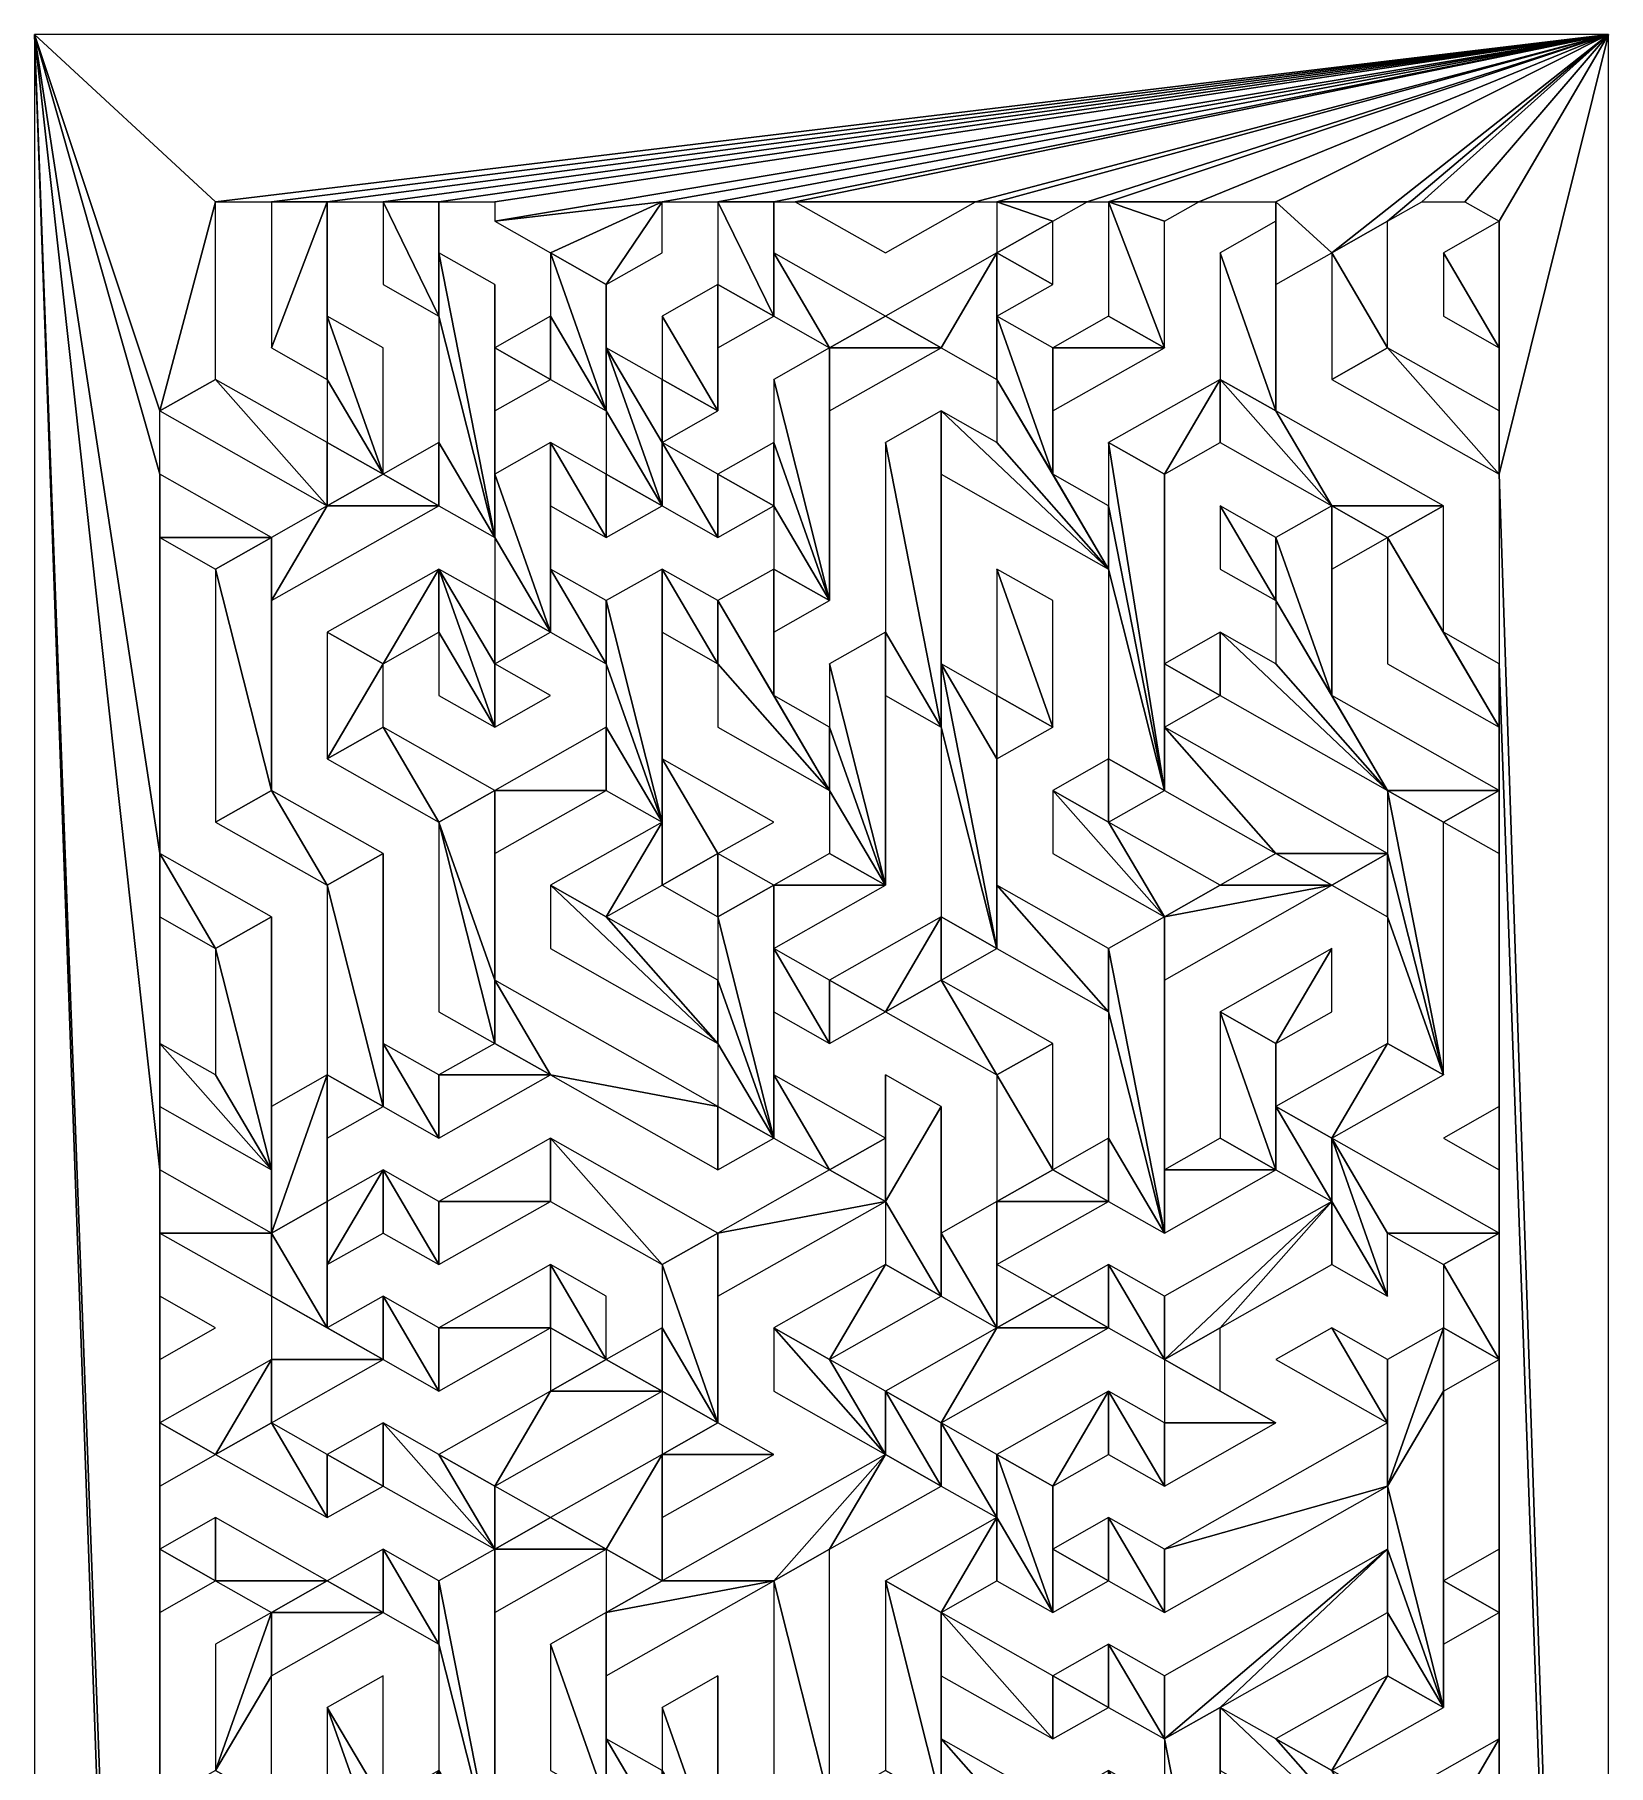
# Model space of a CAD drawing. Header units: millimetres. Extents: x 0 to 285, y 0 to 874.
# Drawn here: x 144 to 285, y 174.9 to 330 of the extents above; entities that cross this region are included whole.
import ezdxf

# ---------------------------------------------------------------- set-up
doc = ezdxf.new("R2010")
doc.units = ezdxf.units.MM
doc.layers.add('LAID_OUT_PANELS', color=134, linetype='CONTINUOUS')

# ---------------------------------------------------------------- blocks, each defined once
blk = doc.blocks.new('GROUP_3')
at = {"layer": 'LAID_OUT_PANELS'}
mesh = blk.add_polyface(dxfattribs=at)
corners = [(21.22, 103.61), (11.22, 103.61), (11.22, 97.94), (16.22, 106.44), (16.22, 123.44), (16.22, 129.99), (16.47, 129.4), (16.88, 128.86), (17.42, 128.44), (18.05, 128.18), (18.72, 128.1), (19.39, 128.18), (20.02, 128.44), (20.56, 128.86), (20.97, 129.4), (21.22, 109.28), (26.22, 106.44), (21.22, 97.94), (16.22, 95.11), (21.22, 92.28), (26.22, 83.78), (26.22, 126.28), (11.22, 165.94), (11.22, 92.28), (21.22, 129.99), (21.22, 123.44), (31.22, 143.28), (26.22, 100.78), (26.22, 89.44), (26.22, 95.11), (31.22, 103.61), (31.22, 109.28), (36.22, 106.44), (36.22, 100.78), (0, 0), (11.22, 15.02), (0, 330), (11.22, 29.87), (11.22, 228.28), (11.22, 69.61), (11.22, 75.28)]
mesh.append_faces([[corners[k] for k in face] for face in [(0, 1, 2), (1, 0, 3), (3, 0, 4), (5, 0, 6), (6, 0, 7), (7, 0, 8), (8, 0, 9), (9, 0, 10), (10, 0, 11), (11, 0, 12), (12, 0, 13), (13, 0, 14), (15, 0, 16), (17, 20, 0), (16, 20, 21), (28, 21, 20), (27, 28, 29), (34, 35, 36)]], dxfattribs={"vtx0": -1, "vtx1": -1})
mesh.append_faces([[corners[k] for k in face] for face in [(4, 0, 5), (14, 0, 15), (19, 20, 17), (0, 20, 16), (22, 2, 1), (26, 21, 27), (27, 21, 28), (26, 30, 31), (36, 35, 37), (38, 37, 39), (38, 39, 40), (30, 33, 31)]], dxfattribs={"vtx0": -1, "vtx1": -1, "vtx2": -1})
mesh.append_faces([[corners[k] for k in face] for face in [(22, 23, 2), (15, 24, 14), (24, 15, 25), (26, 27, 30)]], dxfattribs={"vtx0": -1, "vtx2": -1})
mesh.append_faces([[corners[k] for k in face] for face in [(32, 31, 33)]], dxfattribs={"vtx1": -1})
mesh.append_faces([[corners[k] for k in face] for face in [(17, 18, 19)]], dxfattribs={"vtx2": -1})
mesh = blk.add_polyface(dxfattribs=at)
corners = [(21.22, 222.61), (21.22, 233.94), (21.22, 228.28), (26.22, 236.78), (26.22, 225.44), (26.22, 231.11), (31.22, 233.94), (11.22, 228.28), (11.22, 222.61), (11.22, 199.94), (11.22, 205.61), (11.22, 211.28), (11.22, 216.94), (21.22, 216.94), (16.22, 214.11), (11.22, 239.61), (11.22, 233.94), (11.22, 194.28), (16.22, 191.44), (16.22, 197.11), (26.22, 191.44), (36.22, 231.11), (31.22, 239.61), (26.22, 197.11), (21.22, 205.61), (16.22, 202.78), (26.22, 202.78), (31.22, 199.94), (31.22, 205.61), (41.22, 194.28), (21.22, 211.28), (31.22, 211.28), (26.22, 214.11), (31.22, 216.94), (36.22, 208.44), (26.22, 219.78), (31.22, 228.28), (31.22, 222.61), (36.22, 219.78), (0, 330), (11.22, 29.87)]
mesh.append_faces([[corners[k] for k in face] for face in [(0, 1, 2), (1, 0, 3), (7, 8, 0), (8, 11, 12), (2, 15, 16), (17, 18, 19), (19, 18, 20), (21, 22, 6), (23, 24, 25), (24, 23, 26), (26, 27, 28), (25, 10, 9), (10, 25, 30), (30, 31, 13), (32, 31, 33), (4, 35, 36), (35, 4, 32)]], dxfattribs={"vtx0": -1, "vtx1": -1})
mesh.append_faces([[corners[k] for k in face] for face in [(3, 0, 4), (8, 7, 9), (8, 9, 10), (30, 25, 24), (13, 31, 32), (13, 32, 0), (0, 32, 4), (7, 39, 40)]], dxfattribs={"vtx0": -1, "vtx1": -1, "vtx2": -1})
mesh.append_faces([[corners[k] for k in face] for face in [(3, 4, 5), (3, 5, 6), (8, 10, 11), (0, 8, 13), (26, 23, 27), (28, 27, 29), (30, 24, 31), (33, 31, 34), (36, 35, 37), (36, 37, 38)]], dxfattribs={"vtx0": -1, "vtx2": -1})
mesh.append_faces([[corners[k] for k in face] for face in [(14, 12, 11)]], dxfattribs={"vtx1": -1})
mesh = blk.add_polyface(dxfattribs=at)
corners = [(26.22, 236.78), (31.22, 233.94), (26.22, 253.78), (11.22, 239.61), (21.22, 228.28), (16.22, 236.78), (16.22, 248.11), (41.22, 267.94), (36.22, 276.44), (36.22, 270.78), (36.22, 282.11), (41.22, 273.61), (16.22, 259.44), (21.22, 262.28), (16.22, 282.11), (31.22, 256.61), (31.22, 239.61), (11.22, 256.61), (11.22, 250.94), (21.22, 250.94), (21.22, 233.94), (36.22, 231.11), (36.22, 236.78), (46.22, 236.78), (41.22, 239.61), (41.22, 279.28), (36.22, 259.44), (31.22, 267.94), (26.22, 265.11), (41.22, 262.28), (41.22, 245.28), (41.22, 256.61), (11.22, 284.94), (11.22, 290.61), (21.22, 284.94), (21.22, 279.28), (0, 330), (11.22, 228.28), (11.22, 233.94), (36.22, 242.44), (26.22, 276.44), (31.22, 273.61)]
mesh.append_faces([[corners[k] for k in face] for face in [(7, 8, 9), (24, 26, 39)]], dxfattribs={"vtx0": -1})
mesh.append_faces([[corners[k] for k in face] for face in [(0, 1, 2), (3, 4, 5), (5, 4, 6), (12, 13, 14), (13, 2, 15), (15, 1, 16), (6, 17, 18), (17, 6, 19), (19, 4, 20), (16, 21, 22), (22, 23, 24), (26, 27, 28), (27, 26, 29), (32, 33, 17), (40, 41, 10), (41, 28, 27)]], dxfattribs={"vtx0": -1, "vtx1": -1})
mesh.append_faces([[corners[k] for k in face] for face in [(8, 7, 10), (10, 7, 11), (15, 2, 1), (19, 6, 4), (29, 26, 30), (30, 26, 24), (34, 14, 13), (17, 36, 37), (17, 38, 3)]], dxfattribs={"vtx0": -1, "vtx1": -1, "vtx2": -1})
mesh.append_faces([[corners[k] for k in face] for face in [(13, 12, 2), (22, 21, 23), (11, 25, 10), (29, 30, 31), (34, 13, 35), (17, 37, 38), (17, 3, 18), (41, 40, 28), (10, 41, 8)]], dxfattribs={"vtx0": -1, "vtx2": -1})
mesh = blk.add_polyface(dxfattribs=at)
corners = [(41.22, 279.28), (46.22, 276.44), (41.22, 284.94), (41.22, 290.61), (46.22, 293.44), (46.22, 282.11), (46.22, 287.78), (26.22, 299.11), (26.22, 315.02), (21.22, 301.94), (26.22, 304.78), (11.22, 296.28), (16.22, 299.11), (16.22, 315.02), (26.22, 287.78), (26.22, 293.44), (11.22, 290.61), (11.22, 284.94), (21.22, 284.94), (16.22, 282.11), (21.22, 279.28), (36.22, 287.78), (31.22, 290.61), (36.22, 293.44), (36.22, 304.78), (36.22, 310.44), (41.22, 307.61), (41.22, 296.28), (41.22, 301.94), (0, 330), (11.22, 256.61), (21.22, 315.02), (31.22, 301.94), (31.22, 315.02), (31.22, 307.61), (36.22, 315.02), (46.22, 299.11), (46.22, 304.78)]
mesh.append_faces([[corners[k] for k in face] for face in [(24, 33, 34)]], dxfattribs={"vtx0": -1})
mesh.append_faces([[corners[k] for k in face] for face in [(0, 1, 2), (3, 1, 4), (7, 8, 9), (8, 7, 10), (12, 14, 15), (16, 17, 18), (18, 20, 14), (15, 22, 7), (22, 21, 23), (23, 2, 24), (25, 2, 26), (26, 27, 28), (11, 29, 16), (35, 24, 25), (36, 28, 27), (28, 36, 37)]], dxfattribs={"vtx0": -1, "vtx1": -1})
mesh.append_faces([[corners[k] for k in face] for face in [(2, 1, 3), (4, 1, 5), (14, 21, 22), (14, 22, 15), (7, 22, 10), (24, 2, 25), (26, 2, 3), (13, 29, 11), (16, 29, 30), (33, 24, 35)]], dxfattribs={"vtx0": -1, "vtx1": -1, "vtx2": -1})
mesh.append_faces([[corners[k] for k in face] for face in [(4, 5, 6), (11, 12, 13), (12, 11, 14), (18, 17, 19), (14, 20, 21), (23, 21, 2), (26, 3, 27), (8, 31, 9)]], dxfattribs={"vtx0": -1, "vtx2": -1})
mesh.append_faces([[corners[k] for k in face] for face in [(32, 10, 22)]], dxfattribs={"vtx1": -1})
mesh = blk.add_polyface(dxfattribs=at)
corners = [(46.22, 293.44), (46.22, 287.78), (51.22, 284.94), (51.22, 290.61), (56.22, 287.78), (51.22, 296.28), (51.22, 301.94), (56.22, 293.44), (56.22, 299.11), (61.22, 296.28), (56.22, 304.78), (61.22, 307.61), (61.22, 301.94), (66.22, 304.78), (61.22, 315.02), (66.22, 282.11), (66.22, 276.44), (71.22, 279.28), (66.22, 287.78), (66.22, 293.44), (66.22, 299.11), (61.22, 284.94), (61.22, 290.61), (71.22, 301.94), (66.22, 310.44), (56.22, 310.44), (56.22, 315.02), (51.22, 307.61), (56.22, 282.11), (61.22, 273.61), (61.22, 279.28), (46.22, 282.11), (51.22, 273.61), (51.22, 279.28), (0, 330), (16.22, 315.02), (141, 330), (21.22, 315.02), (26.22, 315.02), (31.22, 315.02), (41.22, 313.28), (46.22, 310.44), (66.22, 315.02), (46.22, 304.78), (46.22, 299.11)]
mesh.append_faces([[corners[k] for k in face] for face in [(0, 2, 3), (3, 4, 5), (6, 7, 8), (8, 9, 10), (10, 9, 11), (11, 13, 14), (15, 17, 18), (19, 17, 20), (21, 7, 4), (7, 21, 22), (22, 18, 19), (23, 24, 13), (28, 29, 30), (31, 32, 33), (34, 35, 36), (27, 5, 6), (42, 13, 24), (43, 5, 41)]], dxfattribs={"vtx0": -1, "vtx1": -1})
mesh.append_faces([[corners[k] for k in face] for face in [(5, 4, 6), (6, 4, 7), (18, 17, 19), (36, 37, 38), (26, 41, 27), (27, 41, 5), (42, 14, 13)]], dxfattribs={"vtx0": -1, "vtx1": -1, "vtx2": -1})
mesh.append_faces([[corners[k] for k in face] for face in [(0, 1, 2), (3, 2, 4), (8, 7, 9), (11, 9, 12), (11, 12, 13), (15, 16, 17), (22, 21, 18), (36, 35, 37), (36, 38, 39), (26, 40, 41), (43, 44, 5)]], dxfattribs={"vtx0": -1, "vtx2": -1})
mesh.append_faces([[corners[k] for k in face] for face in [(25, 26, 27)]], dxfattribs={"vtx1": -1})
mesh = blk.add_polyface(dxfattribs=at)
corners = [(91.22, 290.61), (91.22, 301.94), (86.22, 304.78), (91.22, 296.28), (101.22, 301.94), (96.22, 304.78), (96.22, 315.02), (76.22, 293.44), (81.22, 267.94), (81.22, 296.28), (81.22, 273.61), (81.22, 290.61), (96.22, 282.11), (86.22, 293.44), (86.22, 299.11), (96.22, 287.78), (66.22, 299.11), (71.22, 279.28), (71.22, 301.94), (71.22, 296.28), (81.22, 301.94), (76.22, 304.78), (86.22, 310.44), (91.22, 307.61), (91.22, 313.28), (66.22, 310.44), (141, 330), (31.22, 315.02), (36.22, 315.02), (41.22, 315.02), (41.22, 313.28), (56.22, 315.02), (61.22, 315.02), (66.22, 315.02), (68.14, 315.02), (84.3, 315.02), (76.22, 310.44), (94.3, 315.02), (86.22, 315.02), (101.22, 313.28), (101.22, 262.28), (96.22, 293.44), (101.22, 290.61)]
mesh.append_faces([[corners[k] for k in face] for face in [(35, 34, 36)]], dxfattribs={"vtx0": -1})
mesh.append_faces([[corners[k] for k in face] for face in [(1, 4, 5), (5, 4, 6), (7, 8, 9), (9, 12, 13), (13, 12, 14), (0, 12, 15), (16, 17, 18), (21, 20, 22), (25, 18, 21), (37, 38, 24), (39, 6, 4), (15, 40, 41)]], dxfattribs={"vtx0": -1, "vtx1": -1})
mesh.append_faces([[corners[k] for k in face] for face in [(14, 12, 0), (14, 0, 2), (18, 20, 21), (22, 14, 2), (26, 27, 28), (26, 30, 31), (26, 32, 33), (26, 34, 35), (41, 40, 42)]], dxfattribs={"vtx0": -1, "vtx1": -1, "vtx2": -1})
mesh.append_faces([[corners[k] for k in face] for face in [(0, 1, 2), (1, 0, 3), (1, 3, 4), (9, 10, 11), (9, 11, 12), (18, 17, 19), (18, 19, 20), (22, 20, 14), (22, 2, 23), (22, 23, 24), (26, 28, 29), (26, 29, 30), (26, 31, 32), (26, 33, 34), (24, 38, 22)]], dxfattribs={"vtx0": -1, "vtx2": -1})
mesh = blk.add_polyface(dxfattribs=at)
corners = [(111.22, 279.28), (106.22, 287.78), (106.22, 282.11), (111.22, 284.94), (111.22, 296.28), (111.22, 315.02), (111.22, 313.28), (111.22, 307.61), (116.22, 310.44), (116.22, 270.78), (116.22, 287.78), (116.22, 282.11), (121.22, 284.94), (116.22, 299.11), (121.22, 301.94), (131.22, 290.61), (121.22, 313.28), (131.22, 296.28), (131.22, 301.94), (131.22, 313.28), (141, 330), (84.3, 315.02), (86.22, 315.02), (94.3, 315.02), (96.22, 315.02), (104.3, 315.02), (101.22, 313.28), (124.3, 315.02), (128.14, 315.02), (126.22, 310.44), (126.22, 304.78), (96.22, 293.44), (101.22, 290.61), (106.22, 299.11), (106.22, 293.44), (106.22, 310.44), (126.22, 287.78), (126.22, 276.44)]
mesh.append_faces([[corners[k] for k in face] for face in [(0, 1, 2), (18, 29, 30)]], dxfattribs={"vtx0": -1})
mesh.append_faces([[corners[k] for k in face] for face in [(1, 0, 3), (13, 14, 8), (14, 15, 17), (17, 15, 18), (25, 24, 26), (29, 18, 19), (31, 32, 33), (33, 4, 35), (35, 4, 6), (4, 10, 36), (36, 12, 37)]], dxfattribs={"vtx0": -1, "vtx1": -1})
mesh.append_faces([[corners[k] for k in face] for face in [(18, 15, 19), (20, 22, 23), (20, 24, 25), (20, 5, 8), (20, 8, 16), (20, 19, 15), (33, 10, 4), (36, 10, 12)]], dxfattribs={"vtx0": -1, "vtx1": -1, "vtx2": -1})
mesh.append_faces([[corners[k] for k in face] for face in [(4, 5, 6), (5, 4, 7), (5, 7, 8), (9, 10, 3), (10, 9, 11), (10, 11, 12), (14, 13, 15), (8, 14, 16), (20, 21, 22), (20, 23, 24), (20, 25, 5), (20, 16, 27), (20, 27, 28), (20, 28, 19), (33, 32, 34), (33, 34, 10)]], dxfattribs={"vtx0": -1, "vtx2": -1})
mesh = blk.add_polyface(dxfattribs=at)
corners = [(111.22, 228.28), (101.22, 228.28), (101.22, 222.61), (106.22, 231.11), (106.22, 242.44), (111.22, 239.61), (111.22, 233.94), (96.22, 208.44), (101.22, 199.94), (101.22, 205.61), (111.22, 205.61), (101.22, 211.28), (106.22, 208.44), (106.22, 214.11), (96.22, 231.11), (96.22, 242.44), (101.22, 250.94), (116.22, 225.44), (116.22, 231.11), (101.22, 194.28), (101.22, 188.61), (121.22, 199.94), (121.22, 205.61), (121.22, 211.28), (126.22, 214.11), (126.22, 208.44), (131.22, 211.28), (126.22, 219.78), (141, 330), (131.22, 290.61), (141, 0), (131.22, 273.61), (131.22, 233.94), (131.22, 103.61), (126.22, 231.11), (131.22, 228.28), (96.22, 219.78), (96.22, 214.11), (101.22, 216.94), (116.22, 219.78), (121.22, 216.94), (121.22, 222.61), (131.22, 222.61), (126.22, 180.11), (116.22, 214.11), (111.22, 211.28)]
mesh.append_faces([[corners[k] for k in face] for face in [(22, 44, 45)]], dxfattribs={"vtx0": -1})
mesh.append_faces([[corners[k] for k in face] for face in [(0, 1, 2), (1, 0, 3), (3, 0, 4), (5, 0, 6), (7, 8, 9), (9, 10, 11), (14, 2, 15), (17, 6, 0), (19, 21, 22), (23, 21, 24), (24, 26, 27), (28, 29, 30), (36, 11, 38), (38, 11, 17), (18, 41, 42), (44, 22, 23)]], dxfattribs={"vtx0": -1, "vtx1": -1})
mesh.append_faces([[corners[k] for k in face] for face in [(16, 2, 1), (6, 17, 18), (22, 21, 23), (24, 21, 25), (31, 32, 33), (17, 11, 13), (17, 40, 18), (42, 27, 26), (21, 43, 25)]], dxfattribs={"vtx0": -1, "vtx1": -1, "vtx2": -1})
mesh.append_faces([[corners[k] for k in face] for face in [(9, 8, 10), (11, 10, 12), (11, 12, 13), (19, 20, 21), (24, 25, 26), (36, 37, 11), (17, 13, 39), (17, 39, 40), (18, 40, 41), (42, 41, 27)]], dxfattribs={"vtx0": -1, "vtx2": -1})
mesh.append_faces([[corners[k] for k in face] for face in [(32, 34, 35)]], dxfattribs={"vtx2": -1})
mesh = blk.add_polyface(dxfattribs=at)
corners = [(101.22, 250.94), (91.22, 262.28), (91.22, 256.61), (96.22, 259.44), (66.22, 248.11), (71.22, 239.61), (71.22, 245.28), (76.22, 242.44), (81.22, 250.94), (81.22, 245.28), (86.22, 248.11), (81.22, 267.94), (81.22, 273.61), (86.22, 265.11), (86.22, 253.78), (96.22, 242.44), (96.22, 248.11), (66.22, 253.78), (76.22, 253.78), (71.22, 256.61), (71.22, 262.28), (71.22, 267.94), (71.22, 273.61), (76.22, 276.44), (76.22, 270.78), (76.22, 293.44), (81.22, 296.28), (86.22, 270.78), (91.22, 267.94), (86.22, 282.11), (91.22, 279.28), (86.22, 236.78), (91.22, 239.61), (91.22, 228.28), (101.22, 222.61), (66.22, 270.78), (96.22, 265.11), (101.22, 262.28), (96.22, 282.11), (96.22, 287.78)]
mesh.append_faces([[corners[k] for k in face] for face in [(0, 1, 2), (29, 28, 30)]], dxfattribs={"vtx0": -1})
mesh.append_faces([[corners[k] for k in face] for face in [(4, 5, 6), (6, 7, 8), (8, 10, 11), (13, 10, 14), (14, 15, 16), (17, 18, 19), (19, 18, 20), (21, 18, 22), (22, 18, 23), (23, 11, 25), (27, 28, 29), (31, 9, 7), (9, 31, 32), (32, 31, 33), (35, 20, 21), (36, 37, 38)]], dxfattribs={"vtx0": -1, "vtx1": -1})
mesh.append_faces([[corners[k] for k in face] for face in [(1, 0, 3), (8, 7, 9), (11, 10, 12), (12, 10, 13), (20, 18, 21), (26, 11, 12), (15, 34, 16), (38, 37, 39)]], dxfattribs={"vtx0": -1, "vtx1": -1, "vtx2": -1})
mesh.append_faces([[corners[k] for k in face] for face in [(6, 5, 7), (8, 9, 10), (14, 10, 15), (17, 4, 18), (23, 18, 24), (23, 24, 11), (13, 27, 12), (27, 13, 28), (3, 36, 1), (36, 3, 37)]], dxfattribs={"vtx0": -1, "vtx2": -1})
mesh = blk.add_polyface(dxfattribs=at)
corners = [(96.22, 259.44), (101.22, 250.94), (106.22, 253.78), (106.22, 242.44), (111.22, 228.28), (111.22, 239.61), (116.22, 248.11), (116.22, 242.44), (96.22, 248.11), (101.22, 222.61), (101.22, 228.28), (101.22, 245.28), (116.22, 253.78), (111.22, 256.61), (111.22, 233.94), (116.22, 231.11), (121.22, 239.61), (126.22, 236.78), (121.22, 250.94), (121.22, 256.61), (121.22, 262.28), (106.22, 270.78), (101.22, 273.61), (101.22, 267.94), (106.22, 276.44), (111.22, 273.61), (111.22, 279.28), (116.22, 270.78), (111.22, 284.94), (131.22, 262.28), (126.22, 259.44), (131.22, 256.61), (131.22, 267.94), (121.22, 284.94), (121.22, 273.61), (126.22, 276.44), (131.22, 273.61), (131.22, 233.94), (101.22, 290.61), (101.22, 262.28)]
mesh.append_faces([[corners[k] for k in face] for face in [(6, 5, 7), (32, 33, 34)]], dxfattribs={"vtx0": -1})
mesh.append_faces([[corners[k] for k in face] for face in [(0, 1, 2), (3, 5, 6), (8, 9, 1), (2, 12, 13), (14, 15, 16), (16, 17, 18), (19, 17, 20), (21, 22, 23), (22, 21, 24), (24, 20, 25), (25, 20, 26), (27, 20, 29), (30, 20, 17), (29, 31, 32), (35, 32, 36), (38, 23, 22), (13, 23, 39), (23, 13, 19)]], dxfattribs={"vtx0": -1, "vtx1": -1})
mesh.append_faces([[corners[k] for k in face] for face in [(3, 4, 5), (1, 12, 2), (18, 17, 19), (26, 20, 27), (26, 27, 28), (29, 20, 30), (33, 32, 35), (36, 32, 31), (38, 39, 23), (19, 13, 12)]], dxfattribs={"vtx0": -1, "vtx1": -1, "vtx2": -1})
mesh.append_faces([[corners[k] for k in face] for face in [(1, 10, 11), (1, 11, 12), (16, 15, 17), (24, 21, 20), (29, 30, 31), (36, 31, 37), (19, 12, 18)]], dxfattribs={"vtx0": -1, "vtx2": -1})
mesh = blk.add_polyface(dxfattribs=at)
corners = [(101.22, 182.94), (101.22, 177.28), (121.22, 194.28), (106.22, 180.11), (106.22, 151.78), (106.22, 163.11), (106.22, 168.78), (106.22, 174.44), (121.22, 188.61), (131.22, 171.61), (131.22, 103.61), (131.22, 177.28), (131.22, 188.61), (131.22, 194.28), (131.22, 211.28), (131.22, 222.61), (131.22, 228.28), (131.22, 233.94), (131.22, 273.61), (141, 0), (131.22, 290.61), (116.22, 174.44), (121.22, 182.94), (111.22, 177.28), (126.22, 180.11), (121.22, 199.94), (126.22, 208.44), (126.22, 191.44), (126.22, 185.78), (101.22, 165.94), (101.22, 171.61), (121.22, 160.28), (121.24, 131.44), (121.22, 165.94), (121.22, 171.61), (126.22, 168.78), (121.22, 154.61)]
mesh.append_faces([[corners[k] for k in face] for face in [(0, 1, 2), (11, 10, 12), (13, 10, 14), (15, 10, 16), (18, 19, 20), (22, 24, 8), (2, 24, 25), (26, 24, 27), (27, 12, 13), (30, 4, 1), (31, 32, 33), (34, 35, 11), (33, 3, 7), (3, 33, 23), (21, 33, 34), (36, 6, 5), (6, 36, 31)]], dxfattribs={"vtx0": -1, "vtx1": -1})
mesh.append_faces([[corners[k] for k in face] for face in [(2, 1, 3), (3, 1, 4), (3, 5, 6), (9, 10, 11), (12, 10, 13), (14, 10, 15), (16, 10, 17), (8, 24, 2), (29, 4, 30), (33, 32, 34), (34, 32, 35), (23, 33, 21)]], dxfattribs={"vtx0": -1, "vtx1": -1, "vtx2": -1})
mesh.append_faces([[corners[k] for k in face] for face in [(3, 4, 5), (3, 6, 7), (2, 3, 8), (21, 22, 23), (22, 21, 24), (27, 24, 28), (27, 28, 12), (11, 35, 9)]], dxfattribs={"vtx0": -1, "vtx2": -1})
mesh = blk.add_polyface(dxfattribs=at)
corners = [(41.22, 273.61), (41.22, 267.94), (46.22, 270.78), (41.22, 239.61), (46.22, 236.78), (41.22, 245.28), (61.22, 233.94), (66.22, 231.11), (61.22, 239.61), (61.22, 245.28), (61.22, 250.94), (41.22, 279.28), (46.22, 276.44), (46.22, 253.78), (46.22, 248.11), (51.22, 250.94), (71.22, 239.61), (66.22, 248.11), (66.22, 242.44), (61.22, 256.61), (56.22, 253.78), (66.22, 253.78), (66.22, 236.78), (66.22, 270.78), (66.22, 282.11), (61.22, 279.28), (66.22, 276.44), (71.22, 262.28), (61.22, 273.61), (61.22, 267.94), (41.22, 262.28), (41.22, 256.61), (51.22, 262.28), (51.22, 267.94), (56.22, 259.44), (51.22, 273.61), (51.22, 279.28), (56.22, 282.11), (56.22, 265.11), (56.22, 276.44), (66.22, 259.44), (46.22, 282.11)]
mesh.append_faces([[corners[k] for k in face] for face in [(0, 1, 2), (8, 13, 14), (27, 28, 29), (38, 19, 40)]], dxfattribs={"vtx0": -1})
mesh.append_faces([[corners[k] for k in face] for face in [(5, 4, 6), (6, 7, 8), (9, 7, 10), (15, 8, 9), (16, 17, 18), (10, 19, 20), (19, 10, 21), (30, 32, 33), (33, 34, 35), (36, 34, 37), (35, 41, 12)]], dxfattribs={"vtx0": -1, "vtx1": -1})
mesh.append_faces([[corners[k] for k in face] for face in [(3, 4, 5), (8, 7, 9), (13, 8, 15), (21, 10, 7), (21, 7, 22), (21, 18, 17), (28, 27, 25), (25, 27, 23), (35, 34, 36), (37, 34, 38), (34, 20, 38), (38, 20, 19)]], dxfattribs={"vtx0": -1, "vtx1": -1, "vtx2": -1})
mesh.append_faces([[corners[k] for k in face] for face in [(11, 0, 12), (21, 22, 18), (23, 24, 25), (24, 23, 26), (30, 31, 32), (33, 32, 34), (37, 38, 39), (37, 39, 28), (15, 34, 13), (34, 15, 20)]], dxfattribs={"vtx0": -1, "vtx2": -1})
mesh = blk.add_polyface(dxfattribs=at)
corners = [(126.22, 123.61), (126.22, 129.99), (126.2, 129.95), (131.22, 126.45), (126.23, 130.02), (126.31, 130.62), (131.22, 134.94), (131.22, 103.61), (141, 0), (131.22, 273.61), (121.22, 123.61), (121.12, 130.7), (116.22, 126.45), (121.2, 130.1), (121.21, 130.02), (121.44, 129.47), (121.22, 103.61), (126.22, 106.44), (131.22, 97.94), (121.47, 129.4), (121.78, 128.99), (121.83, 128.92), (121.88, 128.86), (122.36, 128.49), (122.42, 128.44), (122.97, 128.21), (123.05, 128.18), (123.64, 128.11), (123.72, 128.1), (124.32, 128.17), (124.39, 128.18), (124.95, 128.41), (125.02, 128.44), (125.5, 128.81), (125.56, 128.86), (125.89, 129.29), (125.92, 129.33), (125.97, 129.4), (121.22, 92.28), (126.22, 83.78), (126.22, 95.11), (116.22, 100.78)]
mesh.append_faces([[corners[k] for k in face] for face in [(1, 3, 4), (4, 3, 5), (10, 11, 12), (11, 10, 13), (13, 10, 14), (14, 10, 15), (15, 17, 19), (19, 17, 20), (20, 17, 21), (21, 17, 22), (22, 17, 23), (23, 17, 24), (24, 17, 25), (25, 17, 26), (26, 17, 27), (27, 17, 28), (28, 17, 29), (29, 17, 30), (30, 17, 31), (31, 17, 32), (32, 17, 33), (33, 17, 34), (34, 17, 35), (35, 17, 36), (36, 17, 37), (37, 17, 2), (17, 18, 7), (41, 38, 40)]], dxfattribs={"vtx0": -1, "vtx1": -1})
mesh.append_faces([[corners[k] for k in face] for face in [(7, 8, 9), (15, 16, 17)]], dxfattribs={"vtx0": -1, "vtx1": -1, "vtx2": -1})
mesh.append_faces([[corners[k] for k in face] for face in [(0, 1, 2), (1, 0, 3), (6, 3, 7), (15, 10, 16), (17, 16, 18), (2, 17, 0), (38, 39, 40)]], dxfattribs={"vtx0": -1, "vtx2": -1})
mesh = blk.add_polyface(dxfattribs=at)
corners = [(41.22, 194.28), (51.22, 194.28), (46.22, 197.11), (41.22, 199.94), (56.22, 202.78), (56.22, 191.44), (56.22, 197.11), (66.22, 202.78), (61.22, 205.61), (56.22, 208.44), (56.22, 214.11), (56.22, 219.78), (61.22, 233.94), (46.22, 236.78), (61.22, 228.28), (66.22, 231.11), (31.22, 205.61), (36.22, 202.78), (46.22, 208.44), (51.22, 211.28), (46.22, 214.11), (46.22, 219.78), (31.22, 216.94), (36.22, 208.44), (36.22, 214.11), (31.22, 228.28), (36.22, 219.78), (36.22, 225.44), (46.22, 225.44), (46.22, 231.11), (61.22, 222.61), (61.22, 216.94), (76.22, 225.44), (71.22, 228.28), (76.22, 202.78), (66.22, 214.11), (66.22, 208.44), (51.22, 216.94), (66.22, 236.78), (76.22, 231.11), (66.22, 191.44)]
mesh.append_faces([[corners[k] for k in face] for face in [(34, 35, 36)]], dxfattribs={"vtx0": -1})
mesh.append_faces([[corners[k] for k in face] for face in [(2, 1, 4), (4, 8, 9), (10, 8, 11), (16, 0, 17), (17, 3, 18), (18, 19, 20), (19, 9, 10), (22, 23, 24), (24, 20, 21), (25, 26, 27), (27, 28, 29), (29, 11, 30), (30, 32, 33), (33, 38, 15), (38, 33, 39), (5, 40, 34)]], dxfattribs={"vtx0": -1, "vtx1": -1})
mesh.append_faces([[corners[k] for k in face] for face in [(0, 1, 2), (4, 1, 5), (9, 8, 10), (17, 0, 3), (18, 9, 19), (20, 19, 21), (30, 11, 8)]], dxfattribs={"vtx0": -1, "vtx1": -1, "vtx2": -1})
mesh.append_faces([[corners[k] for k in face] for face in [(0, 2, 3), (4, 5, 6), (4, 6, 7), (4, 7, 8), (12, 13, 14), (12, 14, 15), (18, 3, 9), (24, 23, 20), (27, 26, 28), (29, 28, 11), (30, 8, 31), (30, 31, 32)]], dxfattribs={"vtx0": -1, "vtx2": -1})
mesh.append_faces([[corners[k] for k in face] for face in [(37, 21, 19)]], dxfattribs={"vtx1": -1})
mesh = blk.add_polyface(dxfattribs=at)
corners = [(86.22, 197.11), (81.22, 205.61), (81.22, 199.94), (86.22, 202.78), (91.22, 188.61), (91.22, 199.94), (96.22, 208.44), (91.22, 194.28), (96.22, 202.78), (101.22, 199.94), (71.22, 211.28), (76.22, 219.78), (66.22, 214.11), (81.22, 216.94), (76.22, 225.44), (81.22, 233.94), (81.22, 222.61), (86.22, 214.11), (86.22, 225.44), (86.22, 219.78), (96.22, 225.44), (91.22, 228.28), (86.22, 236.78), (96.22, 231.11), (101.22, 222.61), (71.22, 228.28), (76.22, 231.11), (76.22, 236.78), (76.22, 202.78), (76.22, 208.44), (96.22, 191.44), (96.22, 197.11), (66.22, 191.44), (71.22, 194.28), (96.22, 214.11), (91.22, 216.94), (96.22, 219.78)]
mesh.append_faces([[corners[k] for k in face] for face in [(0, 1, 2), (1, 0, 3), (3, 5, 6), (5, 4, 7), (11, 13, 14), (15, 13, 16), (16, 17, 18), (18, 21, 22), (21, 20, 23), (26, 14, 27), (27, 14, 15), (10, 28, 29), (7, 30, 31), (29, 1, 17), (35, 34, 36)]], dxfattribs={"vtx0": -1, "vtx1": -1})
mesh.append_faces([[corners[k] for k in face] for face in [(0, 4, 3), (3, 4, 5), (14, 13, 15), (18, 17, 19), (18, 20, 21), (25, 14, 26), (12, 28, 10), (28, 32, 33), (28, 2, 29), (29, 2, 1), (17, 34, 35)]], dxfattribs={"vtx0": -1, "vtx1": -1, "vtx2": -1})
mesh.append_faces([[corners[k] for k in face] for face in [(6, 5, 8), (6, 8, 9), (10, 11, 12), (11, 10, 13), (16, 13, 17), (18, 19, 20), (23, 20, 24), (28, 33, 2), (17, 1, 34), (17, 35, 19)]], dxfattribs={"vtx0": -1, "vtx2": -1})
mesh = blk.add_polyface(dxfattribs=at)
corners = [(26.22, 146.11), (21.22, 148.94), (21.22, 143.28), (21.23, 131.37), (21.22, 137.61), (20.97, 132), (26.22, 134.78), (21.32, 130.7), (11.22, 86.61), (11.22, 92.28), (11.22, 228.28), (16.12, 130.7), (16.22, 137.71), (11.22, 134.9), (16.21, 131.37), (16.47, 132), (16.22, 157.44), (11.22, 126.28), (11.22, 154.61), (16.22, 123.44), (16.22, 129.99), (11.22, 165.94), (11.22, 103.61), (11.22, 160.28), (21.22, 160.28), (16.88, 132.53), (17.42, 132.95), (18.05, 133.21), (18.72, 133.3), (19.39, 133.21), (20.02, 132.95), (20.56, 132.53), (21.22, 129.99), (21.22, 123.44), (26.22, 126.28), (26.22, 140.44), (31.22, 143.28), (31.22, 109.28), (31.22, 137.61), (36.22, 134.78), (31.22, 148.94), (31.22, 154.61), (31.22, 165.94), (36.22, 146.11), (11.22, 75.28)]
mesh.append_faces([[corners[k] for k in face] for face in [(3, 4, 5), (4, 3, 6), (12, 15, 16), (11, 19, 20), (17, 21, 22), (2, 5, 4), (32, 34, 7), (6, 34, 35), (35, 34, 36), (36, 39, 40)]], dxfattribs={"vtx0": -1, "vtx1": -1})
mesh.append_faces([[corners[k] for k in face] for face in [(8, 9, 10), (13, 19, 11), (23, 17, 18), (24, 16, 15), (24, 5, 2), (7, 34, 6), (40, 39, 41), (42, 39, 43), (10, 44, 8)]], dxfattribs={"vtx0": -1, "vtx1": -1, "vtx2": -1})
mesh.append_faces([[corners[k] for k in face] for face in [(6, 3, 7), (11, 12, 13), (12, 11, 14), (12, 14, 15), (17, 13, 18), (13, 17, 19), (24, 15, 25), (24, 25, 26), (24, 26, 27), (24, 27, 28), (24, 28, 29), (24, 29, 30), (24, 30, 31), (24, 31, 5), (32, 33, 34), (36, 37, 38), (36, 38, 39)]], dxfattribs={"vtx0": -1, "vtx2": -1})
mesh.append_faces([[corners[k] for k in face] for face in [(0, 1, 2)]], dxfattribs={"vtx1": -1})
mesh = blk.add_polyface(dxfattribs=at)
corners = [(26.22, 157.44), (21.22, 160.28), (21.22, 154.61), (11.22, 228.28), (11.22, 92.28), (11.22, 199.94), (21.22, 171.61), (11.22, 171.61), (11.22, 165.94), (16.22, 174.44), (21.22, 182.94), (31.22, 182.94), (26.22, 180.11), (31.22, 171.61), (11.22, 194.28), (11.22, 188.61), (16.22, 191.44), (26.22, 191.44), (21.22, 188.61), (11.22, 126.28), (11.22, 160.28), (11.22, 154.61), (16.22, 157.44), (26.22, 168.78), (21.22, 143.28), (21.22, 148.94), (31.22, 165.94), (36.22, 174.44), (36.22, 146.11), (36.22, 151.78), (36.22, 168.78), (41.22, 165.94), (36.22, 185.78), (31.22, 154.61), (26.22, 151.78), (31.22, 148.94), (16.22, 185.78), (31.22, 188.61), (31.22, 194.28), (36.22, 191.44), (36.22, 134.78)]
mesh.append_faces([[corners[k] for k in face] for face in [(9, 18, 36)]], dxfattribs={"vtx0": -1})
mesh.append_faces([[corners[k] for k in face] for face in [(6, 7, 8), (7, 6, 9), (5, 8, 14), (8, 19, 20), (20, 22, 23), (23, 26, 12), (13, 26, 27), (27, 31, 32), (17, 37, 38), (38, 32, 39), (33, 40, 26)]], dxfattribs={"vtx0": -1, "vtx1": -1})
mesh.append_faces([[corners[k] for k in face] for face in [(3, 4, 5), (8, 5, 4), (14, 8, 7), (23, 22, 1), (1, 24, 25), (12, 26, 13), (27, 26, 28), (27, 28, 29), (18, 9, 10), (18, 37, 17)]], dxfattribs={"vtx0": -1, "vtx1": -1, "vtx2": -1})
mesh.append_faces([[corners[k] for k in face] for face in [(9, 6, 10), (14, 7, 15), (14, 15, 16), (17, 16, 18), (20, 21, 22), (1, 25, 2), (23, 1, 26), (27, 29, 30), (27, 30, 31), (18, 10, 37), (38, 37, 32)]], dxfattribs={"vtx0": -1, "vtx2": -1})
mesh.append_faces([[corners[k] for k in face] for face in [(0, 1, 2), (11, 12, 13)]], dxfattribs={"vtx1": -1})
mesh.append_faces([[corners[k] for k in face] for face in [(33, 34, 35)]], dxfattribs={"vtx2": -1})
mesh = blk.add_polyface(dxfattribs=at)
corners = [(76.22, 151.78), (81.22, 148.94), (86.22, 157.44), (86.22, 151.78), (96.22, 157.44), (91.22, 160.28), (91.22, 165.94), (91.22, 171.61), (96.22, 174.44), (96.22, 168.78), (101.22, 165.94), (101.22, 171.61), (66.22, 157.44), (71.22, 154.61), (81.22, 165.94), (81.22, 160.28), (81.22, 177.28), (81.22, 171.61), (66.22, 168.78), (71.22, 171.61), (76.22, 174.44), (76.22, 191.44), (81.22, 188.61), (86.22, 197.11), (81.22, 182.94), (86.22, 191.44), (91.22, 188.61), (76.22, 146.11), (91.22, 177.28), (91.22, 182.94), (96.22, 180.11), (96.22, 185.78), (101.22, 177.28), (101.22, 182.94), (96.22, 191.44), (91.22, 194.28), (96.22, 197.11), (101.22, 188.61), (101.22, 194.28), (101.22, 154.61), (106.22, 151.78)]
mesh.append_faces([[corners[k] for k in face] for face in [(0, 1, 2), (5, 4, 6), (7, 4, 8), (8, 10, 11), (12, 13, 14), (14, 2, 5), (6, 16, 17), (16, 6, 7), (19, 17, 20), (20, 17, 21), (21, 22, 23), (13, 27, 0), (28, 22, 24), (22, 28, 29), (29, 30, 31), (31, 32, 33), (34, 35, 26), (36, 37, 38), (39, 40, 10)]], dxfattribs={"vtx0": -1, "vtx1": -1})
mesh.append_faces([[corners[k] for k in face] for face in [(2, 1, 3), (2, 4, 5), (6, 4, 7), (18, 17, 19), (21, 17, 22), (22, 17, 16)]], dxfattribs={"vtx0": -1, "vtx1": -1, "vtx2": -1})
mesh.append_faces([[corners[k] for k in face] for face in [(2, 3, 4), (8, 4, 9), (8, 9, 10), (14, 13, 15), (14, 15, 2), (22, 16, 24), (23, 22, 25), (23, 25, 26), (29, 28, 30), (31, 30, 32), (36, 34, 37)]], dxfattribs={"vtx0": -1, "vtx2": -1})
mesh = blk.add_polyface(dxfattribs=at)
corners = [(36.22, 185.78), (41.22, 165.94), (36.22, 191.44), (41.22, 194.28), (41.22, 171.61), (41.22, 188.61), (51.22, 194.28), (41.22, 154.61), (46.22, 151.78), (46.22, 157.44), (56.22, 157.44), (51.22, 160.28), (46.22, 163.11), (46.22, 168.78), (61.22, 165.94), (61.22, 160.28), (81.22, 171.61), (66.22, 168.78), (61.22, 171.61), (71.22, 171.61), (66.22, 191.44), (66.22, 151.78), (66.22, 157.44), (51.22, 171.61), (56.22, 168.78), (51.22, 177.28), (56.22, 174.44), (56.22, 180.11), (61.22, 182.94), (46.22, 185.78), (46.22, 174.44), (51.22, 188.61), (51.22, 182.94), (56.22, 191.44), (71.22, 194.28), (41.22, 160.28)]
mesh.append_faces([[corners[k] for k in face] for face in [(23, 29, 30)]], dxfattribs={"vtx0": -1})
mesh.append_faces([[corners[k] for k in face] for face in [(2, 1, 3), (7, 8, 9), (11, 10, 14), (17, 19, 20), (21, 15, 10), (15, 21, 22), (25, 24, 26), (26, 14, 27), (27, 14, 28), (28, 14, 18), (29, 23, 31), (31, 33, 6), (34, 20, 19), (35, 4, 1), (4, 35, 13)]], dxfattribs={"vtx0": -1, "vtx1": -1})
mesh.append_faces([[corners[k] for k in face] for face in [(0, 1, 2), (3, 1, 4), (9, 10, 11), (9, 12, 13), (14, 10, 15), (14, 16, 17), (23, 24, 25), (31, 23, 25), (31, 20, 33)]], dxfattribs={"vtx0": -1, "vtx1": -1, "vtx2": -1})
mesh.append_faces([[corners[k] for k in face] for face in [(3, 4, 5), (3, 5, 6), (9, 8, 10), (9, 11, 12), (14, 15, 16), (14, 17, 18), (12, 23, 13), (23, 12, 24), (26, 24, 14), (31, 25, 32), (31, 32, 20), (13, 35, 9)]], dxfattribs={"vtx0": -1, "vtx2": -1})

msp = doc.modelspace()

# ---------------------------------------------------------------- block references
at = {"layer": 'LAID_OUT_PANELS'}
msp.add_blockref('GROUP_3', (144, 0, 2), dxfattribs=at)

doc.saveas('drawing.dxf')
